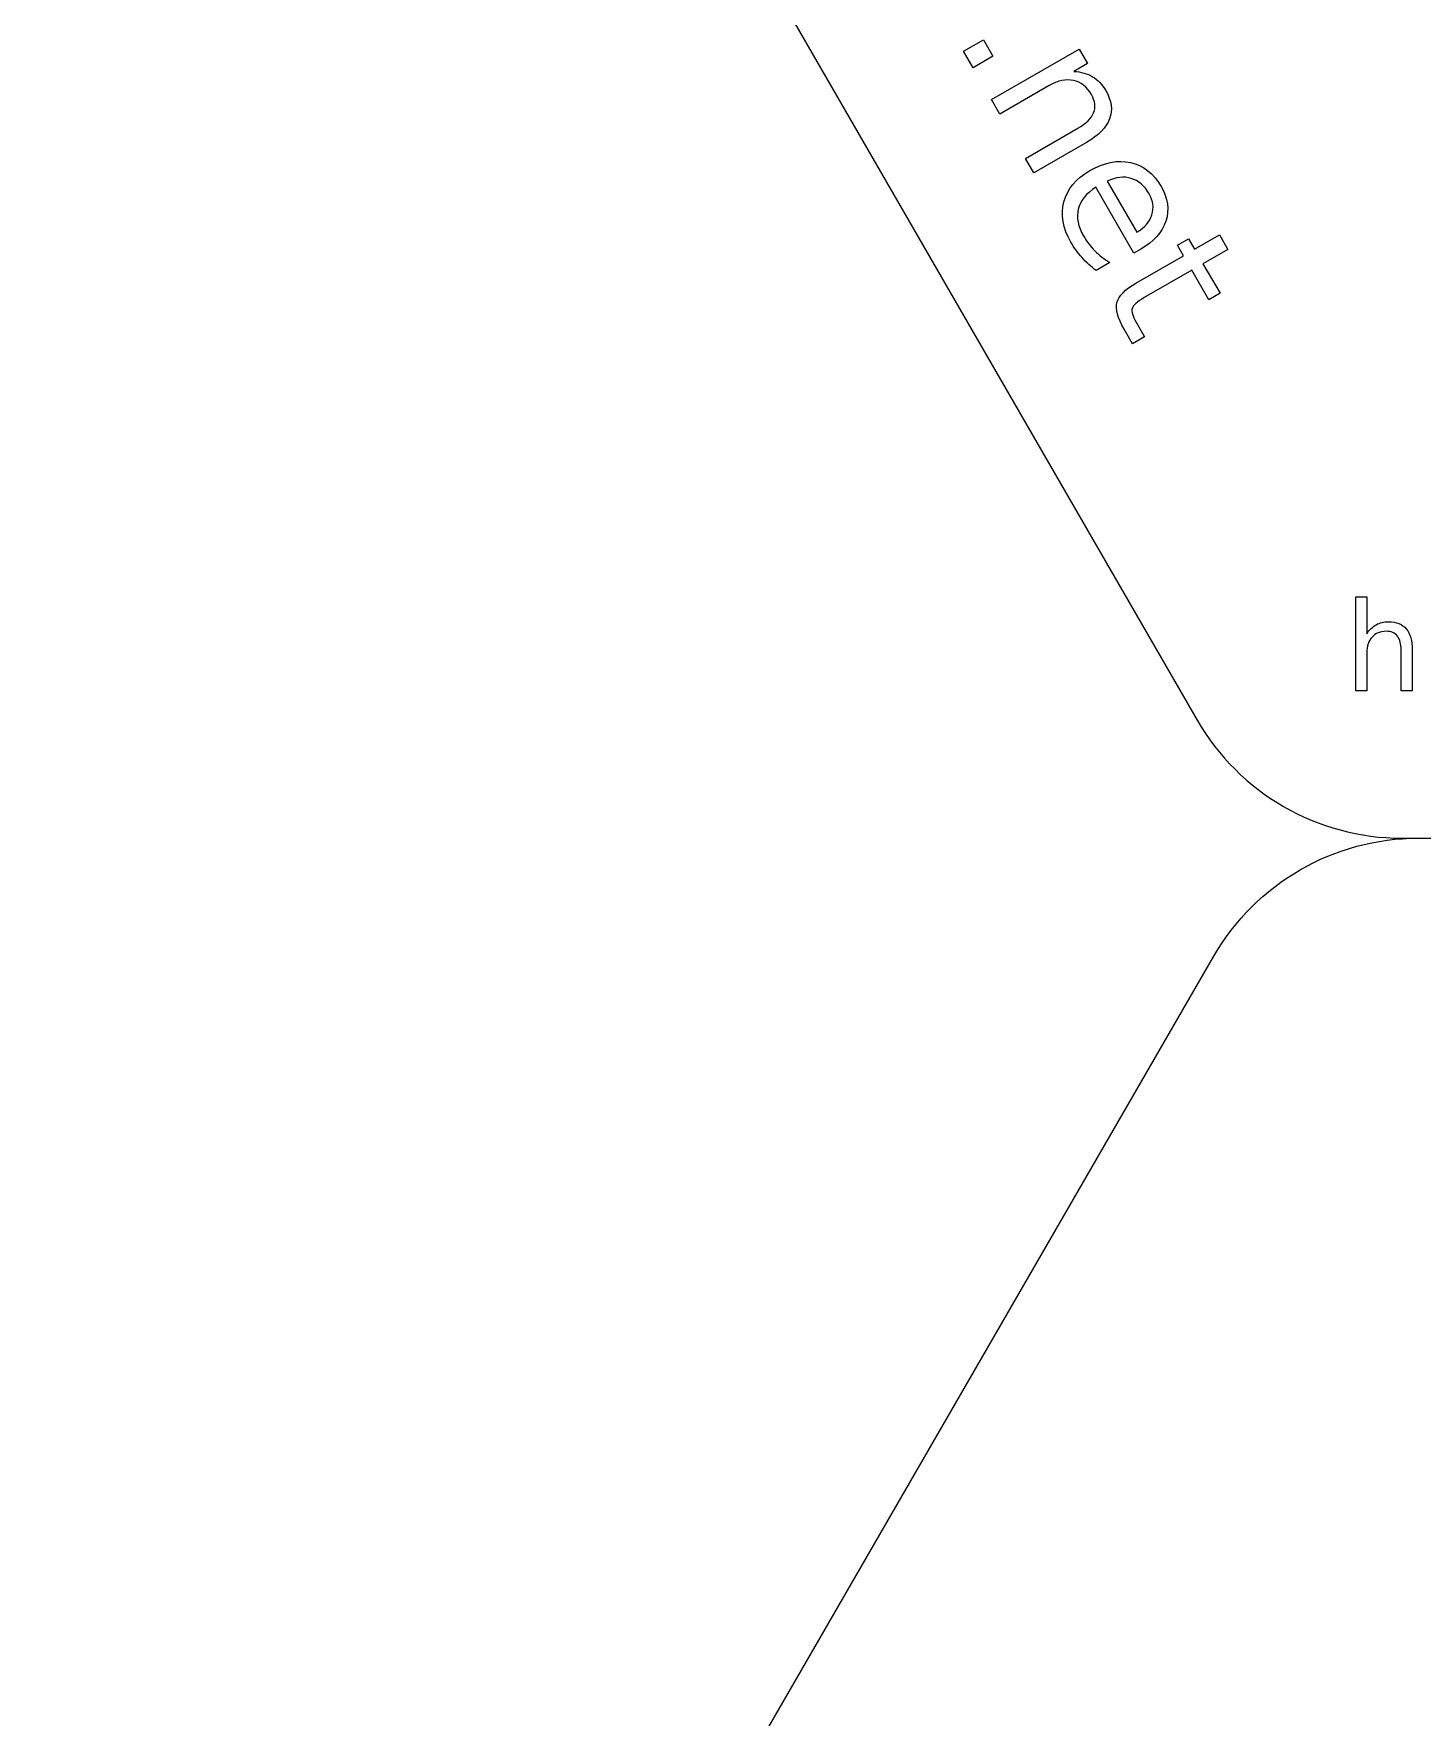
# Model space of a CAD drawing. Extents: x 5 to 486, y 5 to 284.
# Drawn here: x 5.59 to 29.09, y 90.38 to 118.88 of the extents above; entities that cross this region are included whole.
import ezdxf

# ---------------------------------------------------------------- set-up
doc = ezdxf.new("R2010")
doc.units = 0
doc.layers.add('Layer_1', color=7, linetype='CONTINUOUS')

msp = doc.modelspace()

# ---------------------------------------------------------------- linework, layer by layer
at = {"layer": 'Layer_1', "color": 3}
for p, q in [((21.325168, 118.58492), (21.660858, 118.778731)), ((21.486168, 118.306061), (21.325168, 118.58492)), ((21.660858, 118.778731), (21.821858, 118.499872)), ((21.797484, 117.766845), (23.277681, 118.621437)), ((23.277681, 118.621437), (23.418842, 118.37694)), ((21.821858, 118.499872), (21.486168, 118.306061)), ((23.418842, 118.37694), (23.188885, 118.244174)), ((22.775224, 118.005347), (21.938645, 117.522348)), ((21.938645, 117.522348), (21.797484, 117.766845)), ((22.372809, 116.770354), (23.258286, 117.281584)), ((23.406613, 117.042987), (22.513206, 116.527178)), ((23.406643, 117.043004), (23.406613, 117.042987)), ((22.513206, 116.527178), (22.372809, 116.770354)), ((24.207694, 115.167131), (23.56217, 116.285211)), ((23.755737, 116.386394), (24.257614, 115.52018)), ((25.234136, 115.232844), (25.654408, 115.475488)), ((25.654408, 115.475488), (25.795523, 115.230984)), ((24.326641, 115.235805), (24.207694, 115.167131)), ((24.3267, 115.23584), (24.326641, 115.235805)), ((24.942137, 115.302152), (25.131125, 115.411264)), ((25.045148, 115.123731), (24.942137, 115.302152)), ((25.131125, 115.411264), (25.234136, 115.232844)), ((25.795523, 115.230984), (25.375251, 114.98834)), ((23.798256, 115.006512), (23.568299, 114.873747)), ((24.241614, 114.659811), (25.045148, 115.123731)), ((25.186263, 114.879227), (24.382729, 114.415307)), ((25.475451, 114.378338), (25.186263, 114.879227)), ((25.375251, 114.98834), (25.66444, 114.487451)), ((25.66444, 114.487451), (25.475451, 114.378338)), ((24.243606, 114.000154), (24.387817, 113.750373)), ((24.184288, 113.632865), (24.040077, 113.882646)), ((24.387817, 113.750373), (24.184288, 113.632865)), ((27.96026, 107.757967), (27.96026, 109.347519)), ((27.96026, 109.347519), (28.149249, 109.347519)), ((28.149249, 109.347519), (28.149249, 108.724363)), ((28.149249, 108.404615), (28.149249, 107.757967)), ((28.730516, 107.757967), (28.730516, 108.442415)), ((28.918483, 108.448549), (28.918483, 108.448543)), ((28.918483, 108.448543), (28.918483, 107.757967)), ((28.149249, 107.757967), (27.96026, 107.757967)), ((28.918483, 107.757967), (28.730516, 107.757967))]:
    msp.add_line(p, q, dxfattribs=at)
at = {"layer": 'Layer_1', "color": 7}
for p, q in [((28.740578, 105.265026), (68.121768, 105.265026)), ((29.022038, 105.265436), (40.712638, 105.265436))]:
    msp.add_line(p, q, dxfattribs=at)
for points in [[(5.585868, 141.370146), (5.585868, 141.370146), (25.276468, 107.265026), (25.276468, 107.265026)], [(25.276468, 107.265026), (25.991, 106.027419), (27.311512, 105.265023), (28.740578, 105.265026)], [(25.557938, 103.265436), (26.272469, 104.50304), (27.592976, 105.265435), (29.022038, 105.265436)], [(5.867338, 69.160316), (5.867338, 69.160316), (25.557938, 103.265436), (25.557938, 103.265436)]]:
    msp.add_open_spline(points, degree=3, dxfattribs=at)
at = {"layer": 'Layer_1', "color": 3}
for points in [[(23.183137, 118.089312), (23.05569, 118.11676), (22.919719, 118.088771), (22.775224, 118.005347)], [(23.488, 117.851221), (23.412205, 117.982501), (23.310585, 118.061864), (23.183137, 118.089312)], [(23.188885, 118.244174), (23.311445, 118.237401), (23.41739, 118.207524), (23.506719, 118.154544)], [(23.506719, 118.154544), (23.596572, 118.100692), (23.671256, 118.022223), (23.730773, 117.919138)], [(23.525517, 117.545123), (23.563583, 117.639935), (23.551077, 117.741968), (23.488, 117.851221)], [(23.730773, 117.919138), (23.828949, 117.749091), (23.850354, 117.589934), (23.794989, 117.441668)], [(23.258286, 117.281584), (23.398374, 117.362464), (23.487451, 117.45031), (23.525517, 117.545123)], [(23.794989, 117.441668), (23.740498, 117.293906), (23.611049, 117.161018), (23.406643, 117.043004)], [(23.020661, 116.035999), (23.078749, 116.252802), (23.224977, 116.42886), (23.459343, 116.564171)], [(23.459343, 116.564171), (23.701639, 116.704061), (23.931357, 116.749755), (24.148494, 116.701255)], [(24.148494, 116.701255), (24.36702, 116.652382), (24.540377, 116.51693), (24.668566, 116.294901)], [(23.56217, 116.285211), (23.400869, 116.177986), (23.302109, 116.054004), (23.265889, 115.913264)], [(24.160414, 116.433246), (24.036961, 116.470047), (23.902068, 116.454429), (23.755737, 116.386394)], [(24.463867, 116.17319), (24.385528, 116.308876), (24.284377, 116.395562), (24.160414, 116.433246)], [(24.668566, 116.294901), (24.78353, 116.095777), (24.810013, 115.901371), (24.748015, 115.711684)], [(23.138773, 115.355282), (23.002444, 115.591412), (22.963073, 115.818318), (23.020661, 116.035999)], [(24.511261, 115.816405), (24.548846, 115.934435), (24.533048, 116.053364), (24.463867, 116.17319)], [(23.265889, 115.913264), (23.231061, 115.772156), (23.260191, 115.620984), (23.35328, 115.45975)], [(24.257614, 115.52018), (24.389511, 115.598966), (24.47406, 115.697708), (24.511261, 115.816405)], [(24.748015, 115.711684), (24.687404, 115.521625), (24.546966, 115.36301), (24.3267, 115.23584)], [(23.35328, 115.45975), (23.4072, 115.366356), (23.470804, 115.282663), (23.54409, 115.208671)], [(23.328821, 115.0932), (23.256551, 115.173648), (23.193202, 115.261009), (23.138773, 115.355282)], [(23.54409, 115.208671), (23.617883, 115.133799), (23.702605, 115.066413), (23.798256, 115.006512)], [(23.568299, 114.873747), (23.480935, 114.939604), (23.401109, 115.012755), (23.328821, 115.0932)], [(23.920152, 114.331478), (23.949432, 114.44354), (24.056586, 114.552985), (24.241614, 114.659811)], [(24.040077, 113.882646), (23.931724, 114.070318), (23.891749, 114.219929), (23.920152, 114.331478)], [(24.382729, 114.415307), (24.262018, 114.345615), (24.193898, 114.284546), (24.178367, 114.232101)], [(24.178367, 114.232101), (24.163369, 114.178778), (24.185115, 114.101463), (24.243606, 114.000154)], [(28.149249, 108.724363), (28.194197, 108.79315), (28.246978, 108.844569), (28.30759, 108.878619)], [(28.30759, 108.878619), (28.368884, 108.912676), (28.439372, 108.929705), (28.519053, 108.929705)], [(28.519053, 108.929705), (28.650494, 108.929705), (28.749926, 108.888842), (28.817349, 108.807115)], [(28.237103, 108.669199), (28.178533, 108.604501), (28.149249, 108.516307), (28.149249, 108.404615)], [(28.477169, 108.766246), (28.375694, 108.766246), (28.295672, 108.733897), (28.237103, 108.669199)], [(28.66718, 108.685544), (28.624955, 108.739345), (28.561618, 108.766246), (28.477169, 108.766246)], [(28.730516, 108.442415), (28.730516, 108.5507), (28.709404, 108.631743), (28.66718, 108.685544)], [(28.817349, 108.807115), (28.884772, 108.726072), (28.918483, 108.60655), (28.918483, 108.448549)]]:
    msp.add_open_spline(points, degree=3, dxfattribs=at)

doc.saveas('drawing.dxf')
